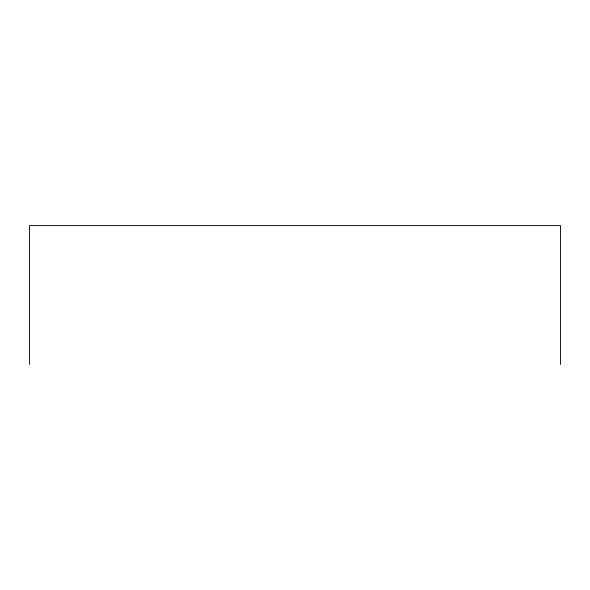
<?xml version="1.0" encoding="UTF-8"?>
<svg xmlns="http://www.w3.org/2000/svg" width="590" height="590" viewBox="0 0 590 590"><rect width="100%" height="100%" fill="white"/><g stroke="black" fill="none" stroke-linecap="round" stroke-linejoin="round"><path stroke-width="0.89" d="M560.5 364.413L560.5 225.587L29.5 225.587L29.5 364.413"/></g></svg>
